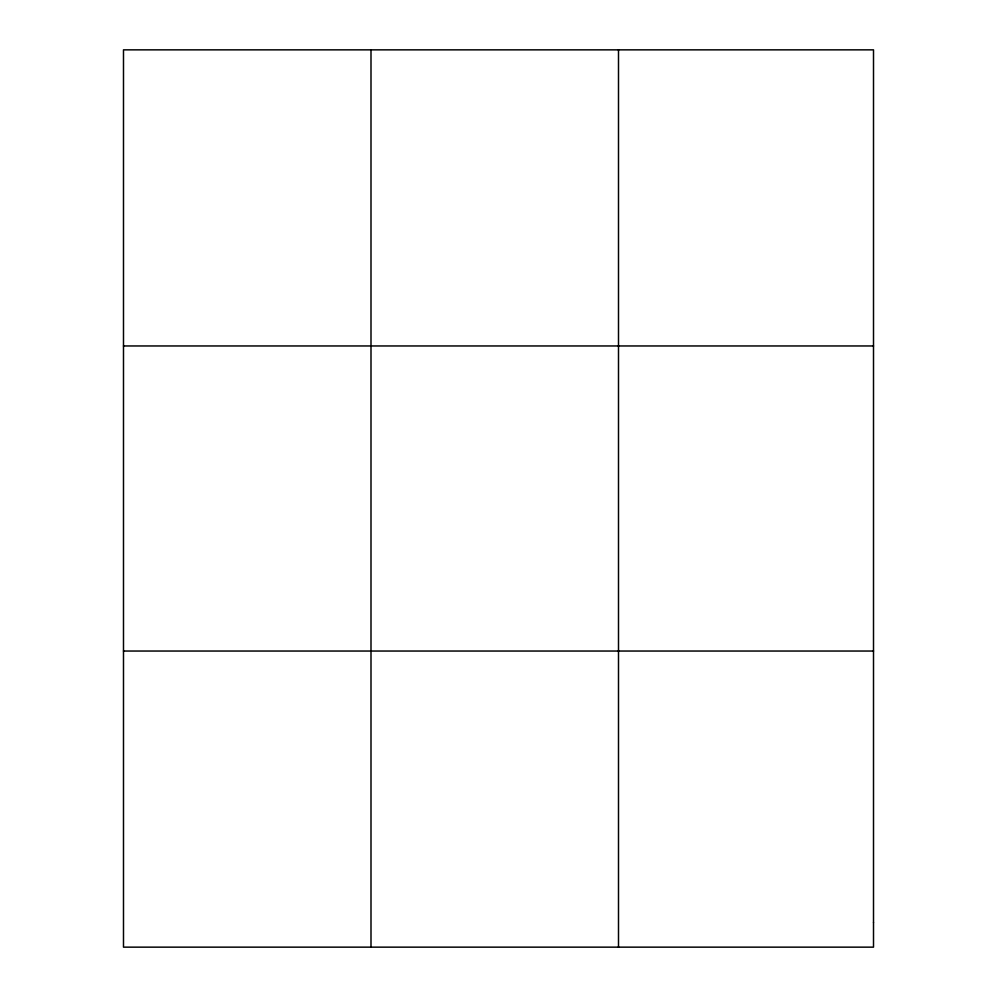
<?xml version="1.0" encoding="UTF-8"?>
<svg xmlns="http://www.w3.org/2000/svg" width="997" height="997" viewBox="0 0 997 997"><rect width="100%" height="100%" fill="white"/><g stroke="black" fill="none" stroke-linecap="round" stroke-linejoin="round"><path stroke-width="1.5" d="M370.996 947.15L370.996 49.85M618.501 947.15L618.501 49.85M123.491 345.959L873.509 345.959M123.491 651.041L873.509 651.041M873.509 922.474L873.509 947.15L123.491 947.15L123.491 49.85L873.509 49.85L873.509 922.474"/></g></svg>
